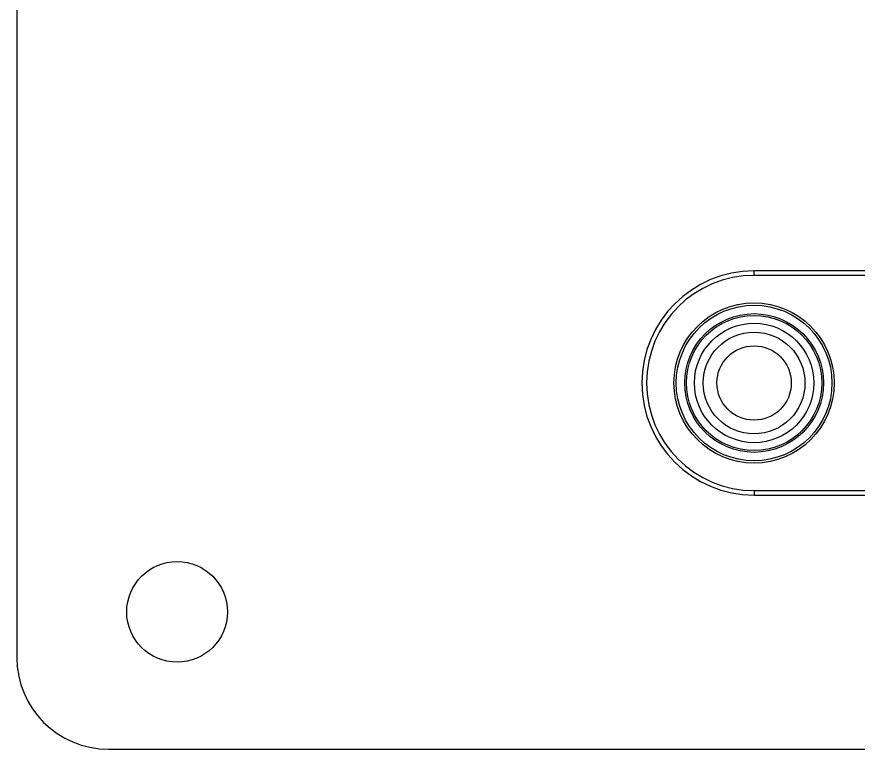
# Model space of a CAD drawing. Header units: millimetres. Extents: x 43 to 185, y 87 to 254.
# Drawn here: x 43.34 to 61.71, y 149.17 to 165.17 of the extents above; entities that cross this region are included whole.
import ezdxf

# ---------------------------------------------------------------- set-up
doc = ezdxf.new("R2010")
doc.units = ezdxf.units.MM

msp = doc.modelspace()

# ---------------------------------------------------------------- linework, layer by layer
at = {"color": 7, "linetype": 'Continuous', "lineweight": 25}
for p, q in [((43.342, 179.168), (43.342, 151.168)), ((59.442, 159.518), (59.442, 159.618)), ((72.242, 159.618), (59.442, 159.618)), ((72.242, 159.518), (59.442, 159.518)), ((59.442, 154.818), (59.442, 154.718)), ((59.442, 154.818), (72.242, 154.818)), ((59.442, 154.718), (72.242, 154.718)), ((45.342, 149.168), (86.342, 149.168))]:
    msp.add_line(p, q, dxfattribs=at)
for centre, radius in [((59.442, 157.168), 1.75), ((59.442, 157.168), 1.7), ((59.442, 157.168), 1.515), ((59.442, 157.168), 1.477), ((59.442, 157.168), 1.304), ((59.442, 157.168), 1.111), ((59.442, 157.168), 0.812), ((46.842, 152.168), 1.1)]:
    msp.add_circle(centre, radius, dxfattribs=at)
for centre, radius, start in [((59.442, 157.168), 2.45, 90), ((59.442, 157.168), 2.35, 90), ((45.342, 151.168), 2, 180)]:
    msp.add_arc(centre, radius, start, 270, dxfattribs=at)

doc.saveas('drawing.dxf')
